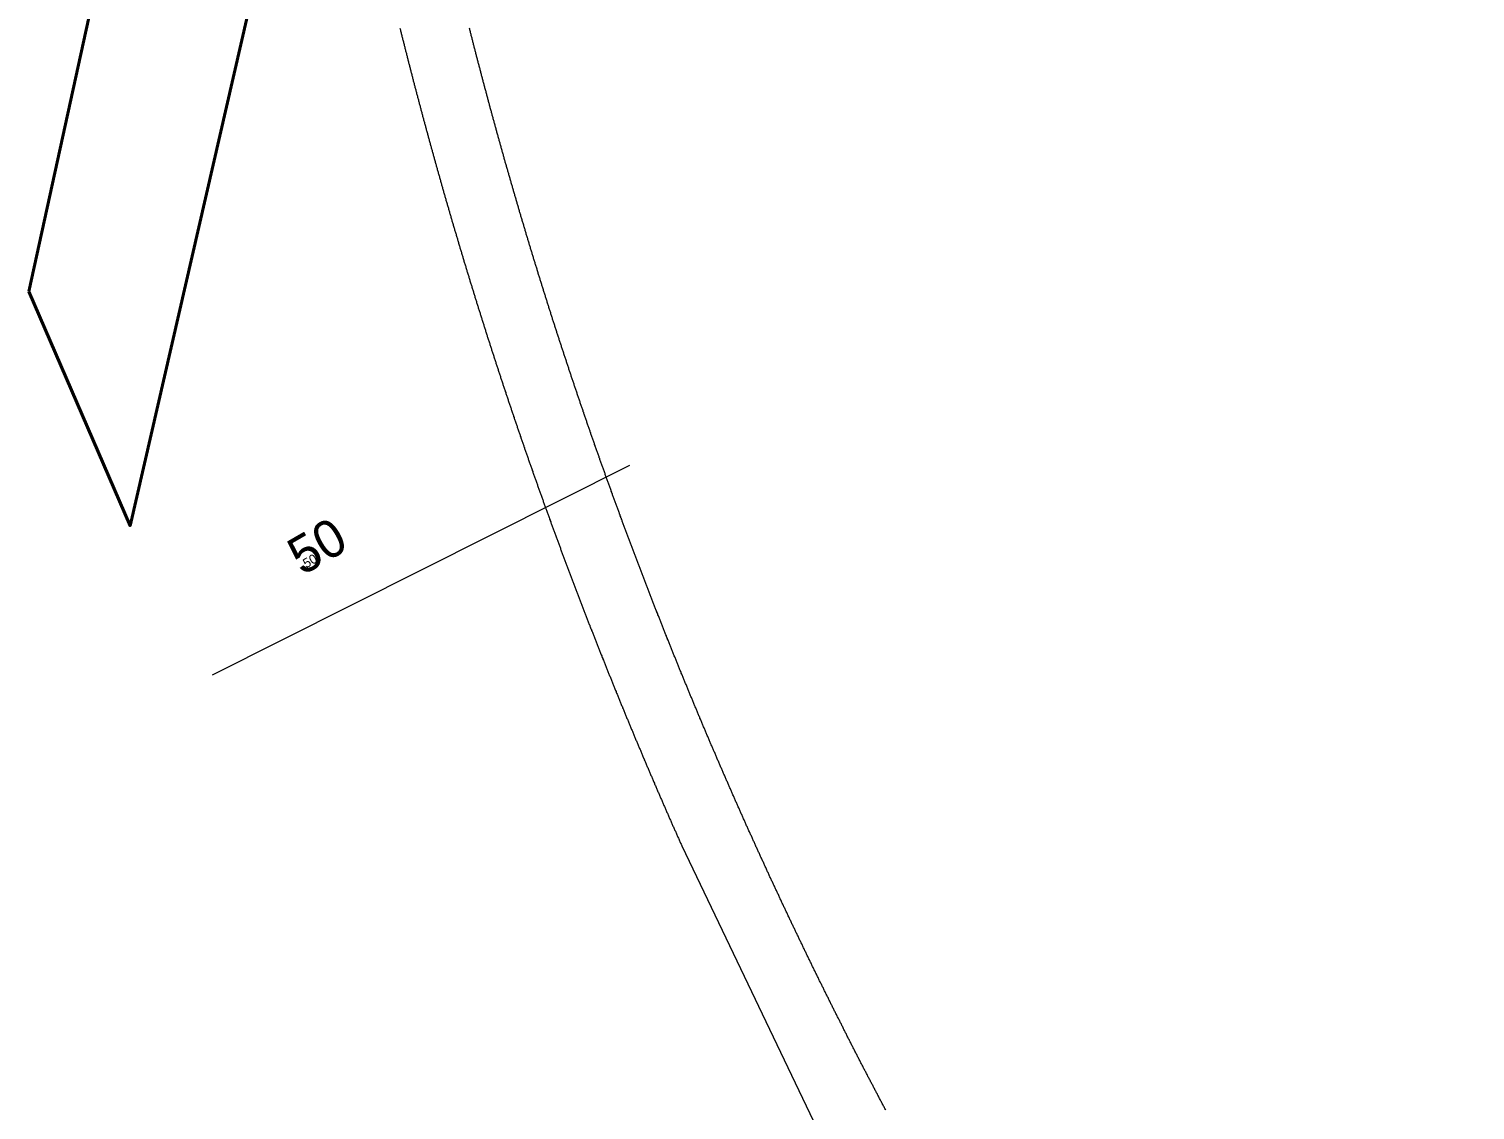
# Model space of a CAD drawing. Extents: x 174934 to 192674, y 648863 to 672607.
# Drawn here: x 179808.9 to 179963.3, y 661856.4 to 661971.7 of the extents above; entities that cross this region are included whole.
import ezdxf

# ---------------------------------------------------------------- set-up
doc = ezdxf.new("R2010")
doc.units = 0
doc.layers.add('dim', color=255, linetype='Continuous', lineweight=0)
doc.layers.add('pgesher', color=7, linetype='Continuous', lineweight=0)
doc.layers.add('HEB_ENTITY', color=3, linetype='Continuous')
doc.styles.get("Standard").update_dxf_attribs({"font": 'HEBTXT'})

# ---------------------------------------------------------------- blocks, each defined once
blk = doc.blocks.new('dim', base_point=(179928.9, 662854.99))
at = {"layer": 'dim', "linetype": 'ByBlock'}
blk.add_attdef('NUMBER', (179928.9, 662854.99), '', height=20, dxfattribs=at)
blk = doc.blocks.new('HEB_ENTITY', base_point=(181159.32, 660193.8))
at = {"layer": 'HEB_ENTITY', "linetype": 'ByBlock'}
blk.add_attdef('VAL', (181159.32, 660193.8), '', height=1, dxfattribs=at)
at = {"layer": 'HEB_ENTITY', "linetype": 'ByBlock', "flags": 1}
for tag in ['WIDTH', 'TAG', 'XBASE', 'YBASE', 'PROMPT', 'HEIGHT', 'BLKNAME', 'BLKNUM']:
    blk.add_attdef(tag, (181159.32, 660193.8), '', height=1, dxfattribs=at)

msp = doc.modelspace()

# ---------------------------------------------------------------- linework, layer by layer
at = {"layer": 'dim', "linetype": 'ByBlock', "flags": 128}
msp.add_lwpolyline([(179828.55, 661902.83), (179873.08, 661925.19)], dxfattribs=at)
at = {"layer": 'pgesher', "color": 7, "linetype": 'Continuous', "lineweight": 40, "flags": 128}
msp.add_lwpolyline([(179808.95, 661943.72), (179840.34, 662087.1), (179844.79, 662027.65), (179819.74, 661918.73), (179808.95, 661943.72)], close=True, dxfattribs=at)
at = {"layer": 'pgesher', "flags": 128}
for points in [[(179848.53, 661971.83), (179848.56, 661971.73), (179848.58, 661971.63), (179848.61, 661971.54), (179848.63, 661971.44), (179848.65, 661971.34), (179848.68, 661971.25), (179848.7, 661971.15), (179848.73, 661971.05), (179848.75, 661970.95), (179848.78, 661970.86), (179848.8, 661970.76), (179848.82, 661970.66), (179848.85, 661970.57), (179848.87, 661970.47), (179848.9, 661970.37), (179848.92, 661970.28), (179848.95, 661970.18), (179848.97, 661970.08), (179849, 661969.98), (179849.02, 661969.89), (179849.04, 661969.79), (179849.07, 661969.69), (179849.09, 661969.6), (179849.12, 661969.5), (179849.14, 661969.4), (179849.17, 661969.31), (179849.19, 661969.21), (179849.22, 661969.11), (179849.24, 661969.02), (179849.27, 661968.92), (179849.29, 661968.82), (179849.31, 661968.72), (179849.34, 661968.63), (179849.36, 661968.53), (179849.39, 661968.43), (179849.41, 661968.34), (179849.44, 661968.24), (179849.46, 661968.14), (179849.49, 661968.05), (179849.51, 661967.95), (179849.54, 661967.85), (179849.56, 661967.76), (179849.59, 661967.66), (179849.61, 661967.56), (179849.64, 661967.47), (179849.66, 661967.37), (179849.69, 661967.27), (179849.71, 661967.18), (179849.74, 661967.08), (179849.76, 661966.98), (179849.79, 661966.88), (179849.81, 661966.79), (179849.84, 661966.69), (179849.86, 661966.59), (179849.89, 661966.5), (179849.91, 661966.4), (179849.94, 661966.3), (179849.96, 661966.21), (179849.99, 661966.11), (179850.01, 661966.01), (179850.04, 661965.92), (179850.07, 661965.82), (179850.09, 661965.72), (179850.12, 661965.63), (179850.14, 661965.53), (179850.17, 661965.43), (179850.19, 661965.34), (179850.22, 661965.24), (179850.24, 661965.14), (179850.27, 661965.05), (179850.29, 661964.95), (179850.32, 661964.85), (179850.34, 661964.76), (179850.37, 661964.66), (179850.4, 661964.56), (179850.42, 661964.47), (179850.45, 661964.37), (179850.47, 661964.27), (179850.5, 661964.18), (179850.52, 661964.08), (179850.55, 661963.98), (179850.57, 661963.89), (179850.6, 661963.79), (179850.63, 661963.69), (179850.65, 661963.6), (179850.68, 661963.5), (179850.7, 661963.4), (179850.73, 661963.31), (179850.75, 661963.21), (179850.78, 661963.11), (179850.81, 661963.02), (179850.83, 661962.92), (179850.86, 661962.82), (179850.88, 661962.73), (179850.91, 661962.63), (179850.94, 661962.53), (179850.96, 661962.44), (179850.99, 661962.34), (179851.01, 661962.24), (179851.04, 661962.15), (179851.06, 661962.05), (179851.09, 661961.95), (179851.12, 661961.86), (179851.14, 661961.76), (179851.17, 661961.66), (179851.2, 661961.57), (179851.22, 661961.47), (179851.25, 661961.37), (179851.27, 661961.28), (179851.3, 661961.18), (179851.33, 661961.09), (179851.35, 661960.99), (179851.38, 661960.89), (179851.4, 661960.8), (179851.43, 661960.7), (179851.46, 661960.6), (179851.48, 661960.51), (179851.51, 661960.41), (179851.54, 661960.31), (179851.56, 661960.22), (179851.59, 661960.12), (179851.61, 661960.02), (179851.64, 661959.93), (179851.67, 661959.83), (179851.69, 661959.73), (179851.72, 661959.64), (179851.75, 661959.54), (179851.77, 661959.45), (179851.8, 661959.35), (179851.83, 661959.25), (179851.85, 661959.16), (179851.88, 661959.06), (179851.91, 661958.96), (179851.93, 661958.87), (179851.96, 661958.77), (179851.99, 661958.67), (179852.01, 661958.58), (179852.04, 661958.48), (179852.07, 661958.38), (179852.09, 661958.29), (179852.12, 661958.19), (179852.15, 661958.1), (179852.17, 661958), (179852.2, 661957.9), (179852.23, 661957.81), (179852.25, 661957.71), (179852.28, 661957.61), (179852.31, 661957.52), (179852.33, 661957.42), (179852.36, 661957.33), (179852.39, 661957.23), (179852.41, 661957.13), (179852.44, 661957.04), (179852.47, 661956.94), (179852.5, 661956.84), (179852.52, 661956.75), (179852.55, 661956.65), (179852.58, 661956.55), (179852.6, 661956.46), (179852.63, 661956.36), (179852.66, 661956.27), (179852.69, 661956.17), (179852.71, 661956.07), (179852.74, 661955.98), (179852.77, 661955.88), (179852.79, 661955.78), (179852.82, 661955.69), (179852.85, 661955.59), (179852.88, 661955.5), (179852.9, 661955.4), (179852.93, 661955.3), (179852.96, 661955.21), (179852.98, 661955.11), (179853.01, 661955.01), (179853.04, 661954.92), (179853.07, 661954.82), (179853.09, 661954.73), (179853.12, 661954.63), (179853.15, 661954.53), (179853.18, 661954.44), (179853.2, 661954.34), (179853.23, 661954.25), (179853.26, 661954.15), (179853.29, 661954.05), (179853.31, 661953.96), (179853.34, 661953.86), (179853.37, 661953.76), (179853.4, 661953.67), (179853.42, 661953.57), (179853.45, 661953.48), (179853.48, 661953.38), (179853.51, 661953.28), (179853.53, 661953.19), (179853.56, 661953.09), (179853.59, 661953), (179853.62, 661952.9), (179853.65, 661952.8), (179853.67, 661952.71), (179853.7, 661952.61), (179853.73, 661952.52), (179853.76, 661952.42), (179853.78, 661952.32), (179853.81, 661952.23), (179853.84, 661952.13), (179853.87, 661952.04), (179853.9, 661951.94), (179853.92, 661951.84), (179853.95, 661951.75), (179853.98, 661951.65), (179854.01, 661951.56), (179854.04, 661951.46), (179854.06, 661951.36), (179854.09, 661951.27), (179854.12, 661951.17), (179854.15, 661951.08), (179854.18, 661950.98), (179854.2, 661950.88), (179854.23, 661950.79), (179854.26, 661950.69), (179854.29, 661950.6), (179854.32, 661950.5), (179854.35, 661950.4), (179854.37, 661950.31), (179854.4, 661950.21), (179854.43, 661950.12), (179854.46, 661950.02), (179854.49, 661949.92), (179854.52, 661949.83), (179854.54, 661949.73), (179854.57, 661949.64), (179854.6, 661949.54), (179854.63, 661949.44), (179854.66, 661949.35), (179854.69, 661949.25), (179854.71, 661949.16), (179854.74, 661949.06), (179854.77, 661948.97), (179854.8, 661948.87), (179854.83, 661948.77), (179854.86, 661948.68), (179854.89, 661948.58), (179854.91, 661948.49), (179854.94, 661948.39), (179854.97, 661948.29), (179855, 661948.2), (179855.03, 661948.1), (179855.06, 661948.01), (179855.09, 661947.91), (179855.11, 661947.82), (179855.14, 661947.72), (179855.17, 661947.62), (179855.2, 661947.53), (179855.23, 661947.43), (179855.26, 661947.34), (179855.29, 661947.24), (179855.32, 661947.15), (179855.34, 661947.05), (179855.37, 661946.95), (179855.4, 661946.86), (179855.43, 661946.76), (179855.46, 661946.67), (179855.49, 661946.57), (179855.52, 661946.48), (179855.55, 661946.38), (179855.58, 661946.28), (179855.61, 661946.19), (179855.63, 661946.09), (179855.66, 661946), (179855.69, 661945.9), (179855.72, 661945.81), (179855.75, 661945.71), (179855.78, 661945.61), (179855.81, 661945.52), (179855.84, 661945.42), (179855.87, 661945.33), (179855.9, 661945.23), (179855.93, 661945.14), (179855.95, 661945.04), (179855.98, 661944.94), (179856.01, 661944.85), (179856.04, 661944.75), (179856.07, 661944.66), (179856.1, 661944.56), (179856.13, 661944.47), (179856.16, 661944.37), (179856.19, 661944.28), (179856.22, 661944.18), (179856.25, 661944.08), (179856.28, 661943.99), (179856.31, 661943.89), (179856.34, 661943.8), (179856.37, 661943.7), (179856.4, 661943.61), (179856.43, 661943.51), (179856.45, 661943.42), (179856.48, 661943.32), (179856.51, 661943.22), (179856.54, 661943.13), (179856.57, 661943.03), (179856.6, 661942.94), (179856.63, 661942.84), (179856.66, 661942.75), (179856.69, 661942.65), (179856.72, 661942.56), (179856.75, 661942.46), (179856.78, 661942.36), (179856.81, 661942.27), (179856.84, 661942.17), (179856.87, 661942.08), (179856.9, 661941.98), (179856.93, 661941.89), (179856.96, 661941.79), (179856.99, 661941.7), (179857.02, 661941.6), (179857.05, 661941.51), (179857.08, 661941.41), (179857.11, 661941.31), (179857.14, 661941.22), (179857.17, 661941.12), (179857.2, 661941.03), (179857.23, 661940.93), (179857.26, 661940.84), (179857.29, 661940.74), (179857.32, 661940.65), (179857.35, 661940.55), (179857.38, 661940.46), (179857.41, 661940.36), (179857.44, 661940.27), (179857.47, 661940.17), (179857.5, 661940.08), (179857.53, 661939.98), (179857.56, 661939.88), (179857.59, 661939.79), (179857.62, 661939.69), (179857.65, 661939.6), (179857.68, 661939.5), (179857.71, 661939.41), (179857.74, 661939.31), (179857.77, 661939.22), (179857.8, 661939.12), (179857.83, 661939.03), (179857.86, 661938.93), (179857.89, 661938.84), (179857.92, 661938.74), (179857.96, 661938.65), (179857.99, 661938.55), (179858.02, 661938.46), (179858.05, 661938.36), (179858.08, 661938.26), (179858.11, 661938.17), (179858.14, 661938.07), (179858.17, 661937.98), (179858.2, 661937.88), (179858.23, 661937.79), (179858.26, 661937.69), (179858.29, 661937.6), (179858.32, 661937.5), (179858.35, 661937.41), (179858.38, 661937.31), (179858.41, 661937.22), (179858.45, 661937.12), (179858.48, 661937.03), (179858.51, 661936.93), (179858.54, 661936.84), (179858.57, 661936.74), (179858.6, 661936.65), (179858.63, 661936.55), (179858.66, 661936.46), (179858.69, 661936.36), (179858.72, 661936.27), (179858.75, 661936.17), (179858.78, 661936.08), (179858.82, 661935.98), (179858.85, 661935.89), (179858.88, 661935.79), (179858.91, 661935.7), (179858.94, 661935.6), (179858.97, 661935.51), (179859, 661935.41), (179859.03, 661935.32), (179859.06, 661935.22), (179859.1, 661935.13), (179859.13, 661935.03), (179859.16, 661934.94), (179859.19, 661934.84), (179859.22, 661934.75), (179859.25, 661934.65), (179859.28, 661934.56), (179859.31, 661934.46), (179859.34, 661934.37), (179859.38, 661934.27), (179859.41, 661934.18), (179859.44, 661934.08), (179859.47, 661933.99), (179859.5, 661933.89), (179859.53, 661933.8), (179859.56, 661933.7), (179859.6, 661933.61), (179859.63, 661933.51), (179859.66, 661933.42), (179859.69, 661933.32), (179859.72, 661933.23), (179859.75, 661933.13), (179859.78, 661933.04), (179859.82, 661932.94), (179859.85, 661932.85), (179859.88, 661932.75), (179859.91, 661932.66), (179859.94, 661932.56), (179859.97, 661932.47), (179860.01, 661932.37), (179860.04, 661932.28), (179860.07, 661932.18), (179860.1, 661932.09), (179860.13, 661931.99), (179860.16, 661931.9), (179860.2, 661931.8), (179860.23, 661931.71), (179860.26, 661931.61), (179860.29, 661931.52), (179860.32, 661931.42), (179860.36, 661931.33), (179860.39, 661931.23), (179860.42, 661931.14), (179860.45, 661931.05), (179860.48, 661930.95), (179860.51, 661930.86), (179860.55, 661930.76), (179860.58, 661930.67), (179860.61, 661930.57), (179860.64, 661930.48), (179860.67, 661930.38), (179860.71, 661930.29), (179860.74, 661930.19), (179860.77, 661930.1), (179860.8, 661930), (179860.84, 661929.91), (179860.87, 661929.81), (179860.9, 661929.72), (179860.93, 661929.62), (179860.96, 661929.53), (179861, 661929.43), (179861.03, 661929.34), (179861.06, 661929.25), (179861.09, 661929.15), (179861.13, 661929.06), (179861.16, 661928.96), (179861.19, 661928.87), (179861.22, 661928.77), (179861.25, 661928.68), (179861.29, 661928.58), (179861.32, 661928.49), (179861.35, 661928.39), (179861.38, 661928.3), (179861.42, 661928.2), (179861.45, 661928.11), (179861.48, 661928.02), (179861.51, 661927.92), (179861.55, 661927.83), (179861.58, 661927.73), (179861.61, 661927.64), (179861.64, 661927.54), (179861.68, 661927.45), (179861.71, 661927.35), (179861.74, 661927.26), (179861.77, 661927.16), (179861.81, 661927.07), (179861.84, 661926.98), (179861.87, 661926.88), (179861.91, 661926.79), (179861.94, 661926.69), (179861.97, 661926.6), (179862, 661926.5), (179862.04, 661926.41), (179862.07, 661926.31), (179862.1, 661926.22), (179862.14, 661926.13), (179862.17, 661926.03), (179862.2, 661925.94), (179862.23, 661925.84), (179862.27, 661925.75), (179862.3, 661925.65), (179862.33, 661925.56), (179862.37, 661925.46), (179862.4, 661925.37), (179862.43, 661925.28), (179862.46, 661925.18), (179862.5, 661925.09), (179862.53, 661924.99), (179862.56, 661924.9), (179862.6, 661924.8), (179862.63, 661924.71), (179862.66, 661924.62), (179862.7, 661924.52), (179862.73, 661924.43), (179862.76, 661924.33), (179862.8, 661924.24), (179862.83, 661924.14), (179862.86, 661924.05), (179862.9, 661923.95), (179862.93, 661923.86), (179862.96, 661923.77), (179863, 661923.67), (179863.03, 661923.58), (179863.06, 661923.48), (179863.1, 661923.39), (179863.13, 661923.29), (179863.16, 661923.2), (179863.2, 661923.11), (179863.23, 661923.01), (179863.26, 661922.92), (179863.3, 661922.82), (179863.33, 661922.73), (179863.36, 661922.64), (179863.4, 661922.54), (179863.43, 661922.45), (179863.46, 661922.35), (179863.5, 661922.26), (179863.53, 661922.16), (179863.56, 661922.07), (179863.6, 661921.98), (179863.63, 661921.88), (179863.67, 661921.79), (179863.7, 661921.69), (179863.73, 661921.6), (179863.77, 661921.51), (179863.8, 661921.41), (179863.83, 661921.32), (179863.87, 661921.22), (179863.9, 661921.13), (179863.94, 661921.03), (179863.97, 661920.94), (179864, 661920.85), (179864.04, 661920.75), (179864.07, 661920.66), (179864.11, 661920.56), (179864.14, 661920.47), (179864.17, 661920.38), (179864.21, 661920.28), (179864.24, 661920.19), (179864.28, 661920.09), (179864.31, 661920), (179864.34, 661919.91), (179864.38, 661919.81), (179864.41, 661919.72), (179864.45, 661919.62), (179864.48, 661919.53), (179864.51, 661919.44), (179864.55, 661919.34), (179864.58, 661919.25), (179864.62, 661919.15), (179864.65, 661919.06), (179864.68, 661918.97), (179864.72, 661918.87), (179864.75, 661918.78), (179864.79, 661918.68), (179864.82, 661918.59), (179864.86, 661918.5), (179864.89, 661918.4), (179864.92, 661918.31), (179864.96, 661918.21), (179864.99, 661918.12), (179865.03, 661918.03), (179865.06, 661917.93), (179865.1, 661917.84), (179865.13, 661917.75), (179865.17, 661917.65), (179865.2, 661917.56), (179865.23, 661917.46), (179865.27, 661917.37), (179865.3, 661917.28), (179865.34, 661917.18), (179865.37, 661917.09), (179865.41, 661916.99), (179865.44, 661916.9), (179865.48, 661916.81), (179865.51, 661916.71), (179865.55, 661916.62), (179865.58, 661916.53), (179865.62, 661916.43), (179865.65, 661916.34), (179865.68, 661916.24), (179865.72, 661916.15), (179865.75, 661916.06), (179865.79, 661915.96), (179865.82, 661915.87), (179865.86, 661915.78), (179865.89, 661915.68), (179865.93, 661915.59), (179865.96, 661915.49), (179866, 661915.4), (179866.03, 661915.31), (179866.07, 661915.21), (179866.1, 661915.12), (179866.14, 661915.03), (179866.17, 661914.93), (179866.21, 661914.84), (179866.24, 661914.74), (179866.28, 661914.65), (179866.31, 661914.56), (179866.35, 661914.46), (179866.38, 661914.37), (179866.42, 661914.28), (179866.45, 661914.18), (179866.49, 661914.09), (179866.52, 661914), (179866.56, 661913.9), (179866.59, 661913.81), (179866.63, 661913.71), (179866.66, 661913.62), (179866.7, 661913.53), (179866.74, 661913.43), (179866.77, 661913.34), (179866.81, 661913.25), (179866.84, 661913.15), (179866.88, 661913.06), (179866.91, 661912.97), (179866.95, 661912.87), (179866.98, 661912.78), (179867.02, 661912.69), (179867.05, 661912.59), (179867.09, 661912.5), (179867.12, 661912.4), (179867.16, 661912.31), (179867.2, 661912.22), (179867.23, 661912.12), (179867.27, 661912.03), (179867.3, 661911.94), (179867.34, 661911.84), (179867.37, 661911.75), (179867.41, 661911.66), (179867.44, 661911.56), (179867.48, 661911.47), (179867.52, 661911.38), (179867.55, 661911.28), (179867.59, 661911.19), (179867.62, 661911.1), (179867.66, 661911), (179867.69, 661910.91), (179867.73, 661910.82), (179867.77, 661910.72), (179867.8, 661910.63), (179867.84, 661910.54), (179867.87, 661910.44), (179867.91, 661910.35), (179867.95, 661910.26), (179867.98, 661910.16), (179868.02, 661910.07), (179868.05, 661909.98), (179868.09, 661909.88), (179868.12, 661909.79), (179868.16, 661909.7), (179868.2, 661909.6), (179868.23, 661909.51), (179868.27, 661909.42), (179868.3, 661909.32), (179868.34, 661909.23), (179868.38, 661909.14), (179868.41, 661909.04), (179868.45, 661908.95), (179868.49, 661908.86), (179868.52, 661908.76), (179868.56, 661908.67), (179868.59, 661908.58), (179868.63, 661908.48), (179868.67, 661908.39), (179868.7, 661908.3), (179868.74, 661908.2), (179868.78, 661908.11), (179868.81, 661908.02), (179868.85, 661907.93), (179868.88, 661907.83), (179868.92, 661907.74), (179868.96, 661907.65), (179868.99, 661907.55), (179869.03, 661907.46), (179869.07, 661907.37), (179869.1, 661907.27), (179869.14, 661907.18), (179869.18, 661907.09), (179869.21, 661906.99), (179869.25, 661906.9), (179869.29, 661906.81), (179869.32, 661906.71), (179869.36, 661906.62), (179869.39, 661906.53), (179869.43, 661906.44), (179869.47, 661906.34), (179869.5, 661906.25), (179869.54, 661906.16), (179869.58, 661906.06), (179869.61, 661905.97), (179869.65, 661905.88), (179869.69, 661905.78), (179869.73, 661905.69), (179869.76, 661905.6), (179869.8, 661905.51), (179869.84, 661905.41), (179869.87, 661905.32), (179869.91, 661905.23), (179869.95, 661905.13), (179869.98, 661905.04), (179870.02, 661904.95), (179870.06, 661904.85), (179870.09, 661904.76), (179870.13, 661904.67), (179870.17, 661904.58), (179870.2, 661904.48), (179870.24, 661904.39), (179870.28, 661904.3), (179870.32, 661904.2), (179870.35, 661904.11), (179870.39, 661904.02), (179870.43, 661903.93), (179870.46, 661903.83), (179870.5, 661903.74), (179870.54, 661903.65), (179870.58, 661903.55), (179870.61, 661903.46), (179870.65, 661903.37), (179870.69, 661903.28), (179870.72, 661903.18), (179870.76, 661903.09), (179870.8, 661903), (179870.84, 661902.9), (179870.87, 661902.81), (179870.91, 661902.72), (179870.95, 661902.63), (179870.99, 661902.53), (179871.02, 661902.44), (179871.06, 661902.35), (179871.1, 661902.26), (179871.13, 661902.16), (179871.17, 661902.07), (179871.21, 661901.98), (179871.25, 661901.88), (179871.28, 661901.79), (179871.32, 661901.7), (179871.36, 661901.61), (179871.4, 661901.51), (179871.43, 661901.42), (179871.47, 661901.33), (179871.51, 661901.24), (179871.55, 661901.14), (179871.59, 661901.05), (179871.62, 661900.96), (179871.66, 661900.86), (179871.7, 661900.77), (179871.74, 661900.68), (179871.77, 661900.59), (179871.81, 661900.49), (179871.85, 661900.4), (179871.89, 661900.31), (179871.92, 661900.22), (179871.96, 661900.12), (179872, 661900.03), (179872.04, 661899.94), (179872.08, 661899.85), (179872.11, 661899.75), (179872.15, 661899.66), (179872.19, 661899.57), (179872.23, 661899.48), (179872.27, 661899.38), (179872.3, 661899.29), (179872.34, 661899.2), (179872.38, 661899.11), (179872.42, 661899.01), (179872.46, 661898.92), (179872.49, 661898.83), (179872.53, 661898.74), (179872.57, 661898.64), (179872.61, 661898.55), (179872.65, 661898.46), (179872.68, 661898.37), (179872.72, 661898.27), (179872.76, 661898.18), (179872.8, 661898.09), (179872.84, 661898), (179872.88, 661897.9), (179872.91, 661897.81), (179872.95, 661897.72), (179872.99, 661897.63), (179873.03, 661897.53), (179873.07, 661897.44), (179873.11, 661897.35), (179873.14, 661897.26), (179873.18, 661897.17), (179873.22, 661897.07), (179873.26, 661896.98), (179873.3, 661896.89), (179873.34, 661896.8), (179873.37, 661896.7), (179873.41, 661896.61), (179873.45, 661896.52), (179873.49, 661896.43), (179873.53, 661896.33), (179873.57, 661896.24), (179873.61, 661896.15), (179873.64, 661896.06), (179873.68, 661895.97), (179873.72, 661895.87), (179873.76, 661895.78), (179873.8, 661895.69), (179873.84, 661895.6), (179873.88, 661895.5), (179873.91, 661895.41), (179873.95, 661895.32), (179873.99, 661895.23), (179874.03, 661895.14), (179874.07, 661895.04), (179874.11, 661894.95), (179874.15, 661894.86), (179874.19, 661894.77), (179874.23, 661894.68), (179874.26, 661894.58), (179874.3, 661894.49), (179874.34, 661894.4), (179874.38, 661894.31), (179874.42, 661894.21), (179874.46, 661894.12), (179874.5, 661894.03), (179874.54, 661893.94), (179874.58, 661893.85), (179874.61, 661893.75), (179874.65, 661893.66), (179874.69, 661893.57), (179874.73, 661893.48), (179874.77, 661893.39), (179874.81, 661893.29), (179874.85, 661893.2), (179874.89, 661893.11), (179874.93, 661893.02), (179874.97, 661892.93), (179875.01, 661892.83), (179875.05, 661892.74), (179875.08, 661892.65), (179875.12, 661892.56), (179875.16, 661892.47), (179875.2, 661892.37), (179875.24, 661892.28), (179875.28, 661892.19), (179875.32, 661892.1), (179875.36, 661892.01), (179875.4, 661891.91), (179875.44, 661891.82), (179875.48, 661891.73), (179875.52, 661891.64), (179875.56, 661891.55), (179875.6, 661891.45), (179875.64, 661891.36), (179875.68, 661891.27), (179875.71, 661891.18), (179875.75, 661891.09), (179875.79, 661891), (179875.83, 661890.9), (179875.87, 661890.81), (179875.91, 661890.72), (179875.95, 661890.63), (179875.99, 661890.54), (179876.03, 661890.44), (179876.07, 661890.35), (179876.11, 661890.26), (179876.15, 661890.17), (179876.19, 661890.08), (179876.23, 661889.99), (179876.27, 661889.89), (179876.31, 661889.8), (179876.35, 661889.71), (179876.39, 661889.62), (179876.43, 661889.53), (179876.47, 661889.44), (179876.51, 661889.34), (179876.55, 661889.25), (179876.59, 661889.16), (179876.63, 661889.07), (179876.67, 661888.98), (179876.71, 661888.89), (179876.75, 661888.79), (179876.79, 661888.7), (179876.83, 661888.61), (179876.87, 661888.52), (179876.91, 661888.43), (179876.95, 661888.34), (179876.99, 661888.24), (179877.03, 661888.15), (179877.07, 661888.06), (179877.11, 661887.97), (179877.15, 661887.88), (179877.19, 661887.79), (179877.23, 661887.69), (179877.27, 661887.6), (179877.31, 661887.51), (179877.35, 661887.42), (179877.39, 661887.33), (179877.43, 661887.24), (179877.47, 661887.15), (179877.51, 661887.05), (179877.55, 661886.96), (179877.59, 661886.87), (179877.63, 661886.78), (179877.67, 661886.69), (179877.71, 661886.6), (179877.75, 661886.5), (179877.79, 661886.41), (179877.83, 661886.32), (179877.88, 661886.23), (179877.92, 661886.14), (179877.96, 661886.05), (179878, 661885.96), (179878.04, 661885.86), (179878.08, 661885.77), (179878.12, 661885.68), (179878.16, 661885.59), (179878.2, 661885.5), (179878.24, 661885.41), (179878.28, 661885.32), (179878.32, 661885.22), (179878.36, 661885.13), (179878.4, 661885.04), (179878.44, 661884.95), (179878.48, 661884.86), (179878.53, 661884.77), (179878.57, 661884.68), (179878.61, 661884.59), (180022.65, 661583.37)], [(179900.37, 661856.37), (179900.33, 661856.46), (179900.28, 661856.55), (179900.23, 661856.64), (179900.19, 661856.72), (179900.14, 661856.81), (179900.09, 661856.9), (179900.05, 661856.99), (179900, 661857.08), (179899.95, 661857.17), (179899.91, 661857.26), (179899.86, 661857.34), (179899.81, 661857.43), (179899.77, 661857.52), (179899.72, 661857.61), (179899.67, 661857.7), (179899.63, 661857.79), (179899.58, 661857.87), (179899.53, 661857.96), (179899.49, 661858.05), (179899.44, 661858.14), (179899.39, 661858.23), (179899.35, 661858.32), (179899.3, 661858.41), (179899.25, 661858.49), (179899.21, 661858.58), (179899.16, 661858.67), (179899.11, 661858.76), (179899.07, 661858.85), (179899.02, 661858.94), (179898.98, 661859.03), (179898.93, 661859.11), (179898.88, 661859.2), (179898.84, 661859.29), (179898.79, 661859.38), (179898.74, 661859.47), (179898.7, 661859.56), (179898.65, 661859.65), (179898.61, 661859.74), (179898.56, 661859.82), (179898.51, 661859.91), (179898.47, 661860), (179898.42, 661860.09), (179898.38, 661860.18), (179898.33, 661860.27), (179898.28, 661860.36), (179898.24, 661860.45), (179898.19, 661860.53), (179898.14, 661860.62), (179898.1, 661860.71), (179898.05, 661860.8), (179898.01, 661860.89), (179897.96, 661860.98), (179897.92, 661861.07), (179897.87, 661861.16), (179897.82, 661861.24), (179897.78, 661861.33), (179897.73, 661861.42), (179897.69, 661861.51), (179897.64, 661861.6), (179897.59, 661861.69), (179897.55, 661861.78), (179897.5, 661861.87), (179897.46, 661861.96), (179897.41, 661862.04), (179897.37, 661862.13), (179897.32, 661862.22), (179897.27, 661862.31), (179897.23, 661862.4), (179897.18, 661862.49), (179897.14, 661862.58), (179897.09, 661862.67), (179897.05, 661862.76), (179897, 661862.85), (179896.95, 661862.93), (179896.91, 661863.02), (179896.86, 661863.11), (179896.82, 661863.2), (179896.77, 661863.29), (179896.73, 661863.38), (179896.68, 661863.47), (179896.64, 661863.56), (179896.59, 661863.65), (179896.55, 661863.74), (179896.5, 661863.82), (179896.45, 661863.91), (179896.41, 661864), (179896.36, 661864.09), (179896.32, 661864.18), (179896.27, 661864.27), (179896.23, 661864.36), (179896.18, 661864.45), (179896.14, 661864.54), (179896.09, 661864.63), (179896.05, 661864.72), (179896, 661864.81), (179895.96, 661864.89), (179895.91, 661864.98), (179895.87, 661865.07), (179895.82, 661865.16), (179895.78, 661865.25), (179895.73, 661865.34), (179895.69, 661865.43), (179895.64, 661865.52), (179895.6, 661865.61), (179895.55, 661865.7), (179895.51, 661865.79), (179895.46, 661865.88), (179895.42, 661865.97), (179895.37, 661866.06), (179895.33, 661866.14), (179895.28, 661866.23), (179895.24, 661866.32), (179895.19, 661866.41), (179895.15, 661866.5), (179895.1, 661866.59), (179895.06, 661866.68), (179895.01, 661866.77), (179894.97, 661866.86), (179894.92, 661866.95), (179894.88, 661867.04), (179894.83, 661867.13), (179894.79, 661867.22), (179894.74, 661867.31), (179894.7, 661867.4), (179894.65, 661867.49), (179894.61, 661867.58), (179894.56, 661867.66), (179894.52, 661867.75), (179894.48, 661867.84), (179894.43, 661867.93), (179894.39, 661868.02), (179894.34, 661868.11), (179894.3, 661868.2), (179894.25, 661868.29), (179894.21, 661868.38), (179894.16, 661868.47), (179894.12, 661868.56), (179894.07, 661868.65), (179894.03, 661868.74), (179893.99, 661868.83), (179893.94, 661868.92), (179893.9, 661869.01), (179893.85, 661869.1), (179893.81, 661869.19), (179893.76, 661869.28), (179893.72, 661869.37), (179893.68, 661869.46), (179893.63, 661869.55), (179893.59, 661869.64), (179893.54, 661869.73), (179893.5, 661869.81), (179893.45, 661869.9), (179893.41, 661869.99), (179893.37, 661870.08), (179893.32, 661870.17), (179893.28, 661870.26), (179893.23, 661870.35), (179893.19, 661870.44), (179893.15, 661870.53), (179893.1, 661870.62), (179893.06, 661870.71), (179893.01, 661870.8), (179892.97, 661870.89), (179892.92, 661870.98), (179892.88, 661871.07), (179892.84, 661871.16), (179892.79, 661871.25), (179892.75, 661871.34), (179892.71, 661871.43), (179892.66, 661871.52), (179892.62, 661871.61), (179892.57, 661871.7), (179892.53, 661871.79), (179892.49, 661871.88), (179892.44, 661871.97), (179892.4, 661872.06), (179892.35, 661872.15), (179892.31, 661872.24), (179892.27, 661872.33), (179892.22, 661872.42), (179892.18, 661872.51), (179892.14, 661872.6), (179892.09, 661872.69), (179892.05, 661872.78), (179892, 661872.87), (179891.96, 661872.96), (179891.92, 661873.05), (179891.87, 661873.14), (179891.83, 661873.23), (179891.79, 661873.32), (179891.74, 661873.41), (179891.7, 661873.5), (179891.66, 661873.59), (179891.61, 661873.68), (179891.57, 661873.77), (179891.53, 661873.86), (179891.48, 661873.95), (179891.44, 661874.04), (179891.4, 661874.13), (179891.35, 661874.22), (179891.31, 661874.31), (179891.27, 661874.4), (179891.22, 661874.49), (179891.18, 661874.58), (179891.14, 661874.67), (179891.09, 661874.76), (179891.05, 661874.85), (179891.01, 661874.94), (179890.96, 661875.03), (179890.92, 661875.12), (179890.88, 661875.21), (179890.83, 661875.3), (179890.79, 661875.39), (179890.75, 661875.48), (179890.7, 661875.57), (179890.66, 661875.66), (179890.62, 661875.75), (179890.57, 661875.84), (179890.53, 661875.93), (179890.49, 661876.02), (179890.45, 661876.11), (179890.4, 661876.2), (179890.36, 661876.29), (179890.32, 661876.38), (179890.27, 661876.48), (179890.23, 661876.57), (179890.19, 661876.66), (179890.14, 661876.75), (179890.1, 661876.84), (179890.06, 661876.93), (179890.02, 661877.02), (179889.97, 661877.11), (179889.93, 661877.2), (179889.89, 661877.29), (179889.84, 661877.38), (179889.8, 661877.47), (179889.76, 661877.56), (179889.72, 661877.65), (179889.67, 661877.74), (179889.63, 661877.83), (179889.59, 661877.92), (179889.55, 661878.01), (179889.5, 661878.1), (179889.46, 661878.19), (179889.42, 661878.28), (179889.38, 661878.37), (179889.33, 661878.46), (179889.29, 661878.55), (179889.25, 661878.64), (179889.21, 661878.74), (179889.16, 661878.83), (179889.12, 661878.92), (179889.08, 661879.01), (179889.04, 661879.1), (179888.99, 661879.19), (179888.95, 661879.28), (179888.91, 661879.37), (179888.87, 661879.46), (179888.82, 661879.55), (179888.78, 661879.64), (179888.74, 661879.73), (179888.7, 661879.82), (179888.65, 661879.91), (179888.61, 661880), (179888.57, 661880.09), (179888.53, 661880.18), (179888.49, 661880.28), (179888.44, 661880.37), (179888.4, 661880.46), (179888.36, 661880.55), (179888.32, 661880.64), (179888.27, 661880.73), (179888.23, 661880.82), (179888.19, 661880.91), (179888.15, 661881), (179888.11, 661881.09), (179888.06, 661881.18), (179888.02, 661881.27), (179887.98, 661881.36), (179887.94, 661881.45), (179887.9, 661881.55), (179887.85, 661881.64), (179887.81, 661881.73), (179887.77, 661881.82), (179887.73, 661881.91), (179887.69, 661882), (179887.65, 661882.09), (179887.6, 661882.18), (179887.56, 661882.27), (179887.52, 661882.36), (179887.48, 661882.45), (179887.44, 661882.54), (179887.39, 661882.64), (179887.35, 661882.73), (179887.31, 661882.82), (179887.27, 661882.91), (179887.23, 661883), (179887.19, 661883.09), (179887.14, 661883.18), (179887.1, 661883.27), (179887.06, 661883.36), (179887.02, 661883.45), (179886.98, 661883.54), (179886.94, 661883.64), (179886.89, 661883.73), (179886.85, 661883.82), (179886.81, 661883.91), (179886.77, 661884), (179886.73, 661884.09), (179886.69, 661884.18), (179886.65, 661884.27), (179886.6, 661884.36), (179886.56, 661884.45), (179886.52, 661884.55), (179886.48, 661884.64), (179886.44, 661884.73), (179886.4, 661884.82), (179886.36, 661884.91), (179886.32, 661885), (179886.27, 661885.09), (179886.23, 661885.18), (179886.19, 661885.27), (179886.15, 661885.37), (179886.11, 661885.46), (179886.07, 661885.55), (179886.03, 661885.64), (179885.99, 661885.73), (179885.94, 661885.82), (179885.9, 661885.91), (179885.86, 661886), (179885.82, 661886.09), (179885.78, 661886.19), (179885.74, 661886.28), (179885.7, 661886.37), (179885.66, 661886.46), (179885.62, 661886.55), (179885.58, 661886.64), (179885.53, 661886.73), (179885.49, 661886.82), (179885.45, 661886.92), (179885.41, 661887.01), (179885.37, 661887.1), (179885.33, 661887.19), (179885.29, 661887.28), (179885.25, 661887.37), (179885.21, 661887.46), (179885.17, 661887.55), (179885.13, 661887.65), (179885.08, 661887.74), (179885.04, 661887.83), (179885, 661887.92), (179884.96, 661888.01), (179884.92, 661888.1), (179884.88, 661888.19), (179884.84, 661888.28), (179884.8, 661888.38), (179884.76, 661888.47), (179884.72, 661888.56), (179884.68, 661888.65), (179884.64, 661888.74), (179884.6, 661888.83), (179884.56, 661888.92), (179884.52, 661889.02), (179884.48, 661889.11), (179884.43, 661889.2), (179884.39, 661889.29), (179884.35, 661889.38), (179884.31, 661889.47), (179884.27, 661889.56), (179884.23, 661889.66), (179884.19, 661889.75), (179884.15, 661889.84), (179884.11, 661889.93), (179884.07, 661890.02), (179884.03, 661890.11), (179883.99, 661890.21), (179883.95, 661890.3), (179883.91, 661890.39), (179883.87, 661890.48), (179883.83, 661890.57), (179883.79, 661890.66), (179883.75, 661890.75), (179883.71, 661890.85), (179883.67, 661890.94), (179883.63, 661891.03), (179883.59, 661891.12), (179883.55, 661891.21), (179883.51, 661891.3), (179883.47, 661891.4), (179883.43, 661891.49), (179883.39, 661891.58), (179883.35, 661891.67), (179883.31, 661891.76), (179883.27, 661891.85), (179883.23, 661891.95), (179883.19, 661892.04), (179883.15, 661892.13), (179883.11, 661892.22), (179883.07, 661892.31), (179883.03, 661892.4), (179882.99, 661892.5), (179882.95, 661892.59), (179882.91, 661892.68), (179882.87, 661892.77), (179882.83, 661892.86), (179882.79, 661892.95), (179882.75, 661893.05), (179882.71, 661893.14), (179882.67, 661893.23), (179882.63, 661893.32), (179882.59, 661893.41), (179882.55, 661893.51), (179882.51, 661893.6), (179882.47, 661893.69), (179882.43, 661893.78), (179882.39, 661893.87), (179882.35, 661893.96), (179882.32, 661894.06), (179882.28, 661894.15), (179882.24, 661894.24), (179882.2, 661894.33), (179882.16, 661894.42), (179882.12, 661894.52), (179882.08, 661894.61), (179882.04, 661894.7), (179882, 661894.79), (179881.96, 661894.88), (179881.92, 661894.98), (179881.88, 661895.07), (179881.84, 661895.16), (179881.8, 661895.25), (179881.76, 661895.34), (179881.72, 661895.44), (179881.68, 661895.53), (179881.65, 661895.62), (179881.61, 661895.71), (179881.57, 661895.8), (179881.53, 661895.9), (179881.49, 661895.99), (179881.45, 661896.08), (179881.41, 661896.17), (179881.37, 661896.26), (179881.33, 661896.36), (179881.29, 661896.45), (179881.25, 661896.54), (179881.22, 661896.63), (179881.18, 661896.72), (179881.14, 661896.82), (179881.1, 661896.91), (179881.06, 661897), (179881.02, 661897.09), (179880.98, 661897.18), (179880.94, 661897.28), (179880.9, 661897.37), (179880.86, 661897.46), (179880.83, 661897.55), (179880.79, 661897.64), (179880.75, 661897.74), (179880.71, 661897.83), (179880.67, 661897.92), (179880.63, 661898.01), (179880.59, 661898.11), (179880.55, 661898.2), (179880.52, 661898.29), (179880.48, 661898.38), (179880.44, 661898.47), (179880.4, 661898.57), (179880.36, 661898.66), (179880.32, 661898.75), (179880.28, 661898.84), (179880.25, 661898.94), (179880.21, 661899.03), (179880.17, 661899.12), (179880.13, 661899.21), (179880.09, 661899.3), (179880.05, 661899.4), (179880.01, 661899.49), (179879.98, 661899.58), (179879.94, 661899.67), (179879.9, 661899.77), (179879.86, 661899.86), (179879.82, 661899.95), (179879.78, 661900.04), (179879.74, 661900.14), (179879.71, 661900.23), (179879.67, 661900.32), (179879.63, 661900.41), (179879.59, 661900.51), (179879.55, 661900.6), (179879.52, 661900.69), (179879.48, 661900.78), (179879.44, 661900.87), (179879.4, 661900.97), (179879.36, 661901.06), (179879.32, 661901.15), (179879.29, 661901.24), (179879.25, 661901.34), (179879.21, 661901.43), (179879.17, 661901.52), (179879.13, 661901.61), (179879.1, 661901.71), (179879.06, 661901.8), (179879.02, 661901.89), (179878.98, 661901.98), (179878.94, 661902.08), (179878.91, 661902.17), (179878.87, 661902.26), (179878.83, 661902.35), (179878.79, 661902.45), (179878.75, 661902.54), (179878.72, 661902.63), (179878.68, 661902.72), (179878.64, 661902.82), (179878.6, 661902.91), (179878.56, 661903), (179878.53, 661903.09), (179878.49, 661903.19), (179878.45, 661903.28), (179878.41, 661903.37), (179878.38, 661903.47), (179878.34, 661903.56), (179878.3, 661903.65), (179878.26, 661903.74), (179878.23, 661903.84), (179878.19, 661903.93), (179878.15, 661904.02), (179878.11, 661904.11), (179878.07, 661904.21), (179878.04, 661904.3), (179878, 661904.39), (179877.96, 661904.48), (179877.92, 661904.58), (179877.89, 661904.67), (179877.85, 661904.76), (179877.81, 661904.86), (179877.77, 661904.95), (179877.74, 661905.04), (179877.7, 661905.13), (179877.66, 661905.23), (179877.63, 661905.32), (179877.59, 661905.41), (179877.55, 661905.5), (179877.51, 661905.6), (179877.48, 661905.69), (179877.44, 661905.78), (179877.4, 661905.88), (179877.36, 661905.97), (179877.33, 661906.06), (179877.29, 661906.15), (179877.25, 661906.25), (179877.22, 661906.34), (179877.18, 661906.43), (179877.14, 661906.53), (179877.1, 661906.62), (179877.07, 661906.71), (179877.03, 661906.8), (179876.99, 661906.9), (179876.96, 661906.99), (179876.92, 661907.08), (179876.88, 661907.18), (179876.85, 661907.27), (179876.81, 661907.36), (179876.77, 661907.45), (179876.73, 661907.55), (179876.7, 661907.64), (179876.66, 661907.73), (179876.62, 661907.83), (179876.59, 661907.92), (179876.55, 661908.01), (179876.51, 661908.11), (179876.48, 661908.2), (179876.44, 661908.29), (179876.4, 661908.38), (179876.37, 661908.48), (179876.33, 661908.57), (179876.29, 661908.66), (179876.26, 661908.76), (179876.22, 661908.85), (179876.18, 661908.94), (179876.15, 661909.04), (179876.11, 661909.13), (179876.07, 661909.22), (179876.04, 661909.31), (179876, 661909.41), (179875.96, 661909.5), (179875.93, 661909.59), (179875.89, 661909.69), (179875.85, 661909.78), (179875.82, 661909.87), (179875.78, 661909.97), (179875.74, 661910.06), (179875.71, 661910.15), (179875.67, 661910.25), (179875.63, 661910.34), (179875.6, 661910.43), (179875.56, 661910.52), (179875.53, 661910.62), (179875.49, 661910.71), (179875.45, 661910.8), (179875.42, 661910.9), (179875.38, 661910.99), (179875.34, 661911.08), (179875.31, 661911.18), (179875.27, 661911.27), (179875.24, 661911.36), (179875.2, 661911.46), (179875.16, 661911.55), (179875.13, 661911.64), (179875.09, 661911.74), (179875.06, 661911.83), (179875.02, 661911.92), (179874.98, 661912.02), (179874.95, 661912.11), (179874.91, 661912.2), (179874.87, 661912.3), (179874.84, 661912.39), (179874.8, 661912.48), (179874.77, 661912.58), (179874.73, 661912.67), (179874.7, 661912.76), (179874.66, 661912.86), (179874.62, 661912.95), (179874.59, 661913.04), (179874.55, 661913.14), (179874.52, 661913.23), (179874.48, 661913.32), (179874.44, 661913.42), (179874.41, 661913.51), (179874.37, 661913.6), (179874.34, 661913.7), (179874.3, 661913.79), (179874.27, 661913.88), (179874.23, 661913.98), (179874.19, 661914.07), (179874.16, 661914.16), (179874.12, 661914.26), (179874.09, 661914.35), (179874.05, 661914.44), (179874.02, 661914.54), (179873.98, 661914.63), (179873.95, 661914.72), (179873.91, 661914.82), (179873.87, 661914.91), (179873.84, 661915), (179873.8, 661915.1), (179873.77, 661915.19), (179873.73, 661915.29), (179873.7, 661915.38), (179873.66, 661915.47), (179873.63, 661915.57), (179873.59, 661915.66), (179873.56, 661915.75), (179873.52, 661915.85), (179873.48, 661915.94), (179873.45, 661916.03), (179873.41, 661916.13), (179873.38, 661916.22), (179873.34, 661916.31), (179873.31, 661916.41), (179873.27, 661916.5), (179873.24, 661916.6), (179873.2, 661916.69), (179873.17, 661916.78), (179873.13, 661916.88), (179873.1, 661916.97), (179873.06, 661917.06), (179873.03, 661917.16), (179872.99, 661917.25), (179872.96, 661917.34), (179872.92, 661917.44), (179872.89, 661917.53), (179872.85, 661917.63), (179872.82, 661917.72), (179872.78, 661917.81), (179872.75, 661917.91), (179872.71, 661918), (179872.68, 661918.09), (179872.64, 661918.19), (179872.61, 661918.28), (179872.57, 661918.38), (179872.54, 661918.47), (179872.5, 661918.56), (179872.47, 661918.66), (179872.43, 661918.75), (179872.4, 661918.84), (179872.36, 661918.94), (179872.33, 661919.03), (179872.3, 661919.13), (179872.26, 661919.22), (179872.23, 661919.31), (179872.19, 661919.41), (179872.16, 661919.5), (179872.12, 661919.59), (179872.09, 661919.69), (179872.05, 661919.78), (179872.02, 661919.88), (179871.98, 661919.97), (179871.95, 661920.06), (179871.92, 661920.16), (179871.88, 661920.25), (179871.85, 661920.35), (179871.81, 661920.44), (179871.78, 661920.53), (179871.74, 661920.63), (179871.71, 661920.72), (179871.67, 661920.81), (179871.64, 661920.91), (179871.61, 661921), (179871.57, 661921.1), (179871.54, 661921.19), (179871.5, 661921.28), (179871.47, 661921.38), (179871.43, 661921.47), (179871.4, 661921.57), (179871.37, 661921.66), (179871.33, 661921.75), (179871.3, 661921.85), (179871.26, 661921.94), (179871.23, 661922.04), (179871.2, 661922.13), (179871.16, 661922.22), (179871.13, 661922.32), (179871.09, 661922.41), (179871.06, 661922.51), (179871.02, 661922.6), (179870.99, 661922.69), (179870.96, 661922.79), (179870.92, 661922.88), (179870.89, 661922.98), (179870.86, 661923.07), (179870.82, 661923.16), (179870.79, 661923.26), (179870.75, 661923.35), (179870.72, 661923.45), (179870.69, 661923.54), (179870.65, 661923.64), (179870.62, 661923.73), (179870.58, 661923.82), (179870.55, 661923.92), (179870.52, 661924.01), (179870.48, 661924.11), (179870.45, 661924.2), (179870.42, 661924.29), (179870.38, 661924.39), (179870.35, 661924.48), (179870.31, 661924.58), (179870.28, 661924.67), (179870.25, 661924.77), (179870.21, 661924.86), (179870.18, 661924.95), (179870.15, 661925.05), (179870.11, 661925.14), (179870.08, 661925.24), (179870.05, 661925.33), (179870.01, 661925.42), (179869.98, 661925.52), (179869.95, 661925.61), (179869.91, 661925.71), (179869.88, 661925.8), (179869.85, 661925.9), (179869.81, 661925.99), (179869.78, 661926.08), (179869.75, 661926.18), (179869.71, 661926.27), (179869.68, 661926.37), (179869.65, 661926.46), (179869.61, 661926.56), (179869.58, 661926.65), (179869.55, 661926.74), (179869.51, 661926.84), (179869.48, 661926.93), (179869.45, 661927.03), (179869.41, 661927.12), (179869.38, 661927.22), (179869.35, 661927.31), (179869.31, 661927.4), (179869.28, 661927.5), (179869.25, 661927.59), (179869.22, 661927.69), (179869.18, 661927.78), (179869.15, 661927.88), (179869.12, 661927.97), (179869.08, 661928.07), (179869.05, 661928.16), (179869.02, 661928.25), (179868.98, 661928.35), (179868.95, 661928.44), (179868.92, 661928.54), (179868.89, 661928.63), (179868.85, 661928.73), (179868.82, 661928.82), (179868.79, 661928.92), (179868.76, 661929.01), (179868.72, 661929.1), (179868.69, 661929.2), (179868.66, 661929.29), (179868.62, 661929.39), (179868.59, 661929.48), (179868.56, 661929.58), (179868.53, 661929.67), (179868.49, 661929.77), (179868.46, 661929.86), (179868.43, 661929.96), (179868.4, 661930.05), (179868.36, 661930.14), (179868.33, 661930.24), (179868.3, 661930.33), (179868.27, 661930.43), (179868.23, 661930.52), (179868.2, 661930.62), (179868.17, 661930.71), (179868.14, 661930.81), (179868.1, 661930.9), (179868.07, 661931), (179868.04, 661931.09), (179868.01, 661931.19), (179867.97, 661931.28), (179867.94, 661931.37), (179867.91, 661931.47), (179867.88, 661931.56), (179867.85, 661931.66), (179867.81, 661931.75), (179867.78, 661931.85), (179867.75, 661931.94), (179867.72, 661932.04), (179867.68, 661932.13), (179867.65, 661932.23), (179867.62, 661932.32), (179867.59, 661932.42), (179867.56, 661932.51), (179867.52, 661932.61), (179867.49, 661932.7), (179867.46, 661932.79), (179867.43, 661932.89), (179867.4, 661932.98), (179867.36, 661933.08), (179867.33, 661933.17), (179867.3, 661933.27), (179867.27, 661933.36), (179867.24, 661933.46), (179867.2, 661933.55), (179867.17, 661933.65), (179867.14, 661933.74), (179867.11, 661933.84), (179867.08, 661933.93), (179867.04, 661934.03), (179867.01, 661934.12), (179866.98, 661934.22), (179866.95, 661934.31), (179866.92, 661934.41), (179866.89, 661934.5), (179866.85, 661934.6), (179866.82, 661934.69), (179866.79, 661934.79), (179866.76, 661934.88), (179866.73, 661934.98), (179866.7, 661935.07), (179866.66, 661935.16), (179866.63, 661935.26), (179866.6, 661935.35), (179866.57, 661935.45), (179866.54, 661935.54), (179866.51, 661935.64), (179866.48, 661935.73), (179866.44, 661935.83), (179866.41, 661935.92), (179866.38, 661936.02), (179866.35, 661936.11), (179866.32, 661936.21), (179866.29, 661936.3), (179866.26, 661936.4), (179866.22, 661936.49), (179866.19, 661936.59), (179866.16, 661936.68), (179866.13, 661936.78), (179866.1, 661936.87), (179866.07, 661936.97), (179866.04, 661937.06), (179866.01, 661937.16), (179865.97, 661937.25), (179865.94, 661937.35), (179865.91, 661937.44), (179865.88, 661937.54), (179865.85, 661937.63), (179865.82, 661937.73), (179865.79, 661937.82), (179865.76, 661937.92), (179865.73, 661938.01), (179865.69, 661938.11), (179865.66, 661938.2), (179865.63, 661938.3), (179865.6, 661938.39), (179865.57, 661938.49), (179865.54, 661938.58), (179865.51, 661938.68), (179865.48, 661938.77), (179865.45, 661938.87), (179865.42, 661938.97), (179865.39, 661939.06), (179865.35, 661939.16), (179865.32, 661939.25), (179865.29, 661939.35), (179865.26, 661939.44), (179865.23, 661939.54), (179865.2, 661939.63), (179865.17, 661939.73), (179865.14, 661939.82), (179865.11, 661939.92), (179865.08, 661940.01), (179865.05, 661940.11), (179865.02, 661940.2), (179864.99, 661940.3), (179864.96, 661940.39), (179864.93, 661940.49), (179864.89, 661940.58), (179864.86, 661940.68), (179864.83, 661940.77), (179864.8, 661940.87), (179864.77, 661940.96), (179864.74, 661941.06), (179864.71, 661941.15), (179864.68, 661941.25), (179864.65, 661941.35), (179864.62, 661941.44), (179864.59, 661941.54), (179864.56, 661941.63), (179864.53, 661941.73), (179864.5, 661941.82), (179864.47, 661941.92), (179864.44, 661942.01), (179864.41, 661942.11), (179864.38, 661942.2), (179864.35, 661942.3), (179864.32, 661942.39), (179864.29, 661942.49), (179864.26, 661942.58), (179864.23, 661942.68), (179864.2, 661942.78), (179864.17, 661942.87), (179864.14, 661942.97), (179864.11, 661943.06), (179864.08, 661943.16), (179864.05, 661943.25), (179864.02, 661943.35), (179863.99, 661943.44), (179863.96, 661943.54), (179863.93, 661943.63), (179863.9, 661943.73), (179863.87, 661943.82), (179863.84, 661943.92), (179863.81, 661944.02), (179863.78, 661944.11), (179863.75, 661944.21), (179863.72, 661944.3), (179863.69, 661944.4), (179863.66, 661944.49), (179863.63, 661944.59), (179863.6, 661944.68), (179863.57, 661944.78), (179863.54, 661944.87), (179863.51, 661944.97), (179863.48, 661945.07), (179863.45, 661945.16), (179863.42, 661945.26), (179863.39, 661945.35), (179863.36, 661945.45), (179863.33, 661945.54), (179863.3, 661945.64), (179863.27, 661945.73), (179863.24, 661945.83), (179863.21, 661945.93), (179863.19, 661946.02), (179863.16, 661946.12), (179863.13, 661946.21), (179863.1, 661946.31), (179863.07, 661946.4), (179863.04, 661946.5), (179863.01, 661946.59), (179862.98, 661946.69), (179862.95, 661946.79), (179862.92, 661946.88), (179862.89, 661946.98), (179862.86, 661947.07), (179862.83, 661947.17), (179862.8, 661947.26), (179862.77, 661947.36), (179862.75, 661947.45), (179862.72, 661947.55), (179862.69, 661947.65), (179862.66, 661947.74), (179862.63, 661947.84), (179862.6, 661947.93), (179862.57, 661948.03), (179862.54, 661948.12), (179862.51, 661948.22), (179862.48, 661948.32), (179862.45, 661948.41), (179862.43, 661948.51), (179862.4, 661948.6), (179862.37, 661948.7), (179862.34, 661948.79), (179862.31, 661948.89), (179862.28, 661948.99), (179862.25, 661949.08), (179862.22, 661949.18), (179862.19, 661949.27), (179862.17, 661949.37), (179862.14, 661949.46), (179862.11, 661949.56), (179862.08, 661949.66), (179862.05, 661949.75), (179862.02, 661949.85), (179861.99, 661949.94), (179861.96, 661950.04), (179861.94, 661950.14), (179861.91, 661950.23), (179861.88, 661950.33), (179861.85, 661950.42), (179861.82, 661950.52), (179861.79, 661950.61), (179861.76, 661950.71), (179861.74, 661950.81), (179861.71, 661950.9), (179861.68, 661951), (179861.65, 661951.09), (179861.62, 661951.19), (179861.59, 661951.29), (179861.56, 661951.38), (179861.54, 661951.48), (179861.51, 661951.57), (179861.48, 661951.67), (179861.45, 661951.76), (179861.42, 661951.86), (179861.39, 661951.96), (179861.37, 661952.05), (179861.34, 661952.15), (179861.31, 661952.24), (179861.28, 661952.34), (179861.25, 661952.44), (179861.22, 661952.53), (179861.2, 661952.63), (179861.17, 661952.72), (179861.14, 661952.82), (179861.11, 661952.92), (179861.08, 661953.01), (179861.06, 661953.11), (179861.03, 661953.2), (179861, 661953.3), (179860.97, 661953.4), (179860.94, 661953.49), (179860.92, 661953.59), (179860.89, 661953.68), (179860.86, 661953.78), (179860.83, 661953.88), (179860.8, 661953.97), (179860.78, 661954.07), (179860.75, 661954.16), (179860.72, 661954.26), (179860.69, 661954.36), (179860.66, 661954.45), (179860.64, 661954.55), (179860.61, 661954.64), (179860.58, 661954.74), (179860.55, 661954.84), (179860.53, 661954.93), (179860.5, 661955.03), (179860.47, 661955.12), (179860.44, 661955.22), (179860.41, 661955.32), (179860.39, 661955.41), (179860.36, 661955.51), (179860.33, 661955.6), (179860.3, 661955.7), (179860.28, 661955.8), (179860.25, 661955.89), (179860.22, 661955.99), (179860.19, 661956.09), (179860.17, 661956.18), (179860.14, 661956.28), (179860.11, 661956.37), (179860.08, 661956.47), (179860.06, 661956.57), (179860.03, 661956.66), (179860, 661956.76), (179859.97, 661956.85), (179859.95, 661956.95), (179859.92, 661957.05), (179859.89, 661957.14), (179859.86, 661957.24), (179859.84, 661957.34), (179859.81, 661957.43), (179859.78, 661957.53), (179859.76, 661957.62), (179859.73, 661957.72), (179859.7, 661957.82), (179859.67, 661957.91), (179859.65, 661958.01), (179859.62, 661958.11), (179859.59, 661958.2), (179859.57, 661958.3), (179859.54, 661958.39), (179859.51, 661958.49), (179859.48, 661958.59), (179859.46, 661958.68), (179859.43, 661958.78), (179859.4, 661958.88), (179859.38, 661958.97), (179859.35, 661959.07), (179859.32, 661959.16), (179859.3, 661959.26), (179859.27, 661959.36), (179859.24, 661959.45), (179859.22, 661959.55), (179859.19, 661959.65), (179859.16, 661959.74), (179859.13, 661959.84), (179859.11, 661959.94), (179859.08, 661960.03), (179859.05, 661960.13), (179859.03, 661960.22), (179859, 661960.32), (179858.97, 661960.42), (179858.95, 661960.51), (179858.92, 661960.61), (179858.89, 661960.71), (179858.87, 661960.8), (179858.84, 661960.9), (179858.81, 661961), (179858.79, 661961.09), (179858.76, 661961.19), (179858.74, 661961.28), (179858.71, 661961.38), (179858.68, 661961.48), (179858.66, 661961.57), (179858.63, 661961.67), (179858.6, 661961.77), (179858.58, 661961.86), (179858.55, 661961.96), (179858.52, 661962.06), (179858.5, 661962.15), (179858.47, 661962.25), (179858.44, 661962.35), (179858.42, 661962.44), (179858.39, 661962.54), (179858.37, 661962.63), (179858.34, 661962.73), (179858.31, 661962.83), (179858.29, 661962.92), (179858.26, 661963.02), (179858.23, 661963.12), (179858.21, 661963.21), (179858.18, 661963.31), (179858.16, 661963.41), (179858.13, 661963.5), (179858.1, 661963.6), (179858.08, 661963.7), (179858.05, 661963.79), (179858.03, 661963.89), (179858, 661963.99), (179857.97, 661964.08), (179857.95, 661964.18), (179857.92, 661964.28), (179857.9, 661964.37), (179857.87, 661964.47), (179857.84, 661964.57), (179857.82, 661964.66), (179857.79, 661964.76), (179857.77, 661964.86), (179857.74, 661964.95), (179857.72, 661965.05), (179857.69, 661965.15), (179857.66, 661965.24), (179857.64, 661965.34), (179857.61, 661965.44), (179857.59, 661965.53), (179857.56, 661965.63), (179857.54, 661965.73), (179857.51, 661965.82), (179857.48, 661965.92), (179857.46, 661966.02), (179857.43, 661966.11), (179857.41, 661966.21), (179857.38, 661966.31), (179857.36, 661966.4), (179857.33, 661966.5), (179857.31, 661966.6), (179857.28, 661966.69), (179857.25, 661966.79), (179857.23, 661966.89), (179857.2, 661966.98), (179857.18, 661967.08), (179857.15, 661967.18), (179857.13, 661967.27), (179857.1, 661967.37), (179857.08, 661967.47), (179857.05, 661967.56), (179857.03, 661967.66), (179857, 661967.76), (179856.98, 661967.85), (179856.95, 661967.95), (179856.93, 661968.05), (179856.9, 661968.14), (179856.87, 661968.24), (179856.85, 661968.34), (179856.82, 661968.43), (179856.8, 661968.53), (179856.77, 661968.63), (179856.75, 661968.72), (179856.72, 661968.82), (179856.7, 661968.92), (179856.67, 661969.01), (179856.65, 661969.11), (179856.62, 661969.21), (179856.6, 661969.3), (179856.57, 661969.4), (179856.55, 661969.5), (179856.52, 661969.6), (179856.5, 661969.69), (179856.47, 661969.79), (179856.45, 661969.89), (179856.42, 661969.98), (179856.4, 661970.08), (179856.38, 661970.18), (179856.35, 661970.27), (179856.33, 661970.37), (179856.3, 661970.47), (179856.28, 661970.56), (179856.25, 661970.66), (179856.23, 661970.76), (179856.2, 661970.85), (179856.18, 661970.95), (179856.15, 661971.05), (179856.13, 661971.15), (179856.1, 661971.24), (179856.08, 661971.34), (179856.05, 661971.44), (179856.03, 661971.53), (179856.01, 661971.63), (179855.98, 661971.73), (179855.96, 661971.82)]]:
    msp.add_lwpolyline(points, dxfattribs=at)

# ---------------------------------------------------------------- block references
at = {"layer": 'dim', "linetype": 'ByBlock'}
ref = msp.add_blockref('dim', (179838.11, 661913.36), dxfattribs=dict(at, xscale=0.2, yscale=0.2, zscale=0.2, rotation=30.00000000006242))
ref.add_attrib('NUMBER', '50', (179838.11, 661913.36), dxfattribs={"layer": '0', "height": 4, "rotation": 30})
at = {"layer": 'HEB_ENTITY', "linetype": 'ByBlock'}
ref = msp.add_blockref('HEB_ENTITY', (179838.54, 661914.18), dxfattribs=dict(at, rotation=29.99995836710987))
ref.add_attrib('VAL', '50', (179838.54, 661914.18), dxfattribs={"layer": '0', "height": 1, "rotation": 30})

doc.saveas('drawing.dxf')
